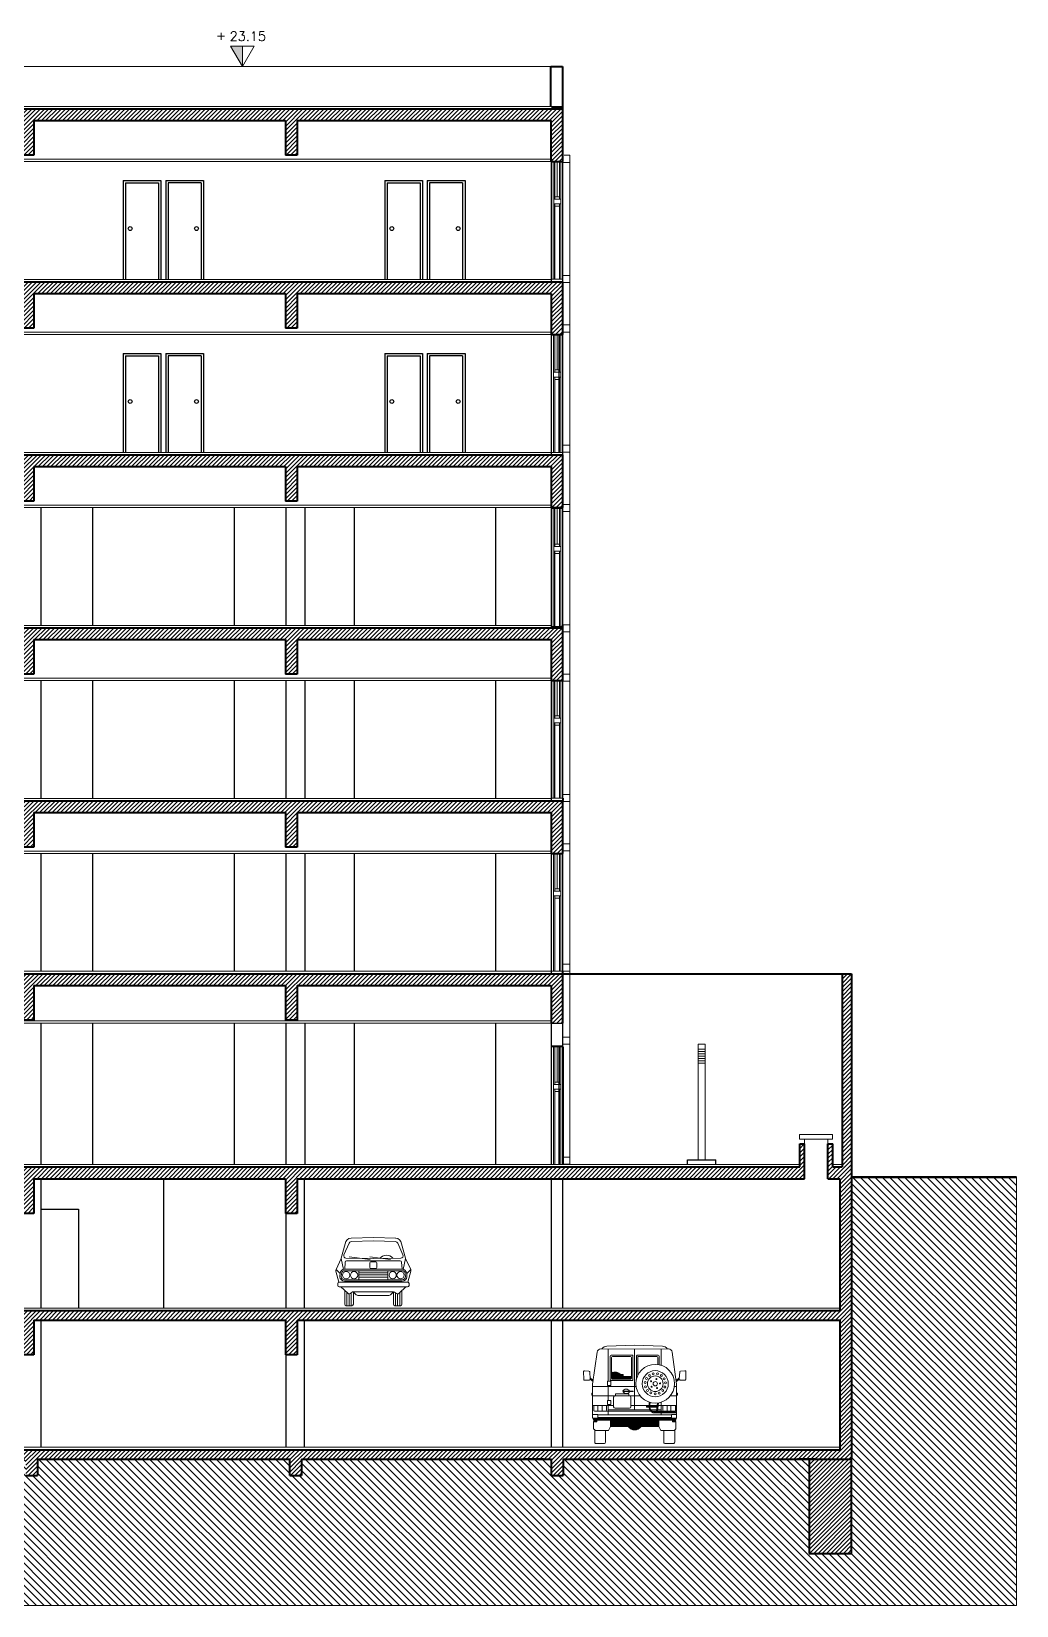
# Model space of a CAD drawing. Extents: x 1009 to 1343, y -172900 to 201.
# Drawn here: x 1057.61 to 1078.51, y -106.26 to -72.87 of the extents above; entities that cross this region are included whole.
import ezdxf

# ---------------------------------------------------------------- set-up
doc = ezdxf.new("R2010")
doc.units = 0
doc.header["$LTSCALE"] = 0.5
doc.layers.get('0').update_dxf_attribs({"linetype": 'CONTINUOUS'})
doc.layers.get('Defpoints').update_dxf_attribs({"linetype": 'CONTINUOUS'})
for name, color, linetype, lineweight in [('Acotaciones', 9, 'CONTINUOUS', 9), ('Carpintería', 55, 'CONTINUOUS', 20), ('Detalles .05', 243, 'CONTINUOUS', 5), ('Detalles 01', 8, 'CONTINUOUS', 9), ('Muros corte', 7, 'CONTINUOUS', 40), ('Muros vista', 253, 'CONTINUOUS', 25), ('Pisos', 252, 'CONTINUOUS', 18), ('Punta 01', 6, 'CONTINUOUS', 9), ('Punta 015', 64, 'CONTINUOUS', 13), ('Punta 02', 11, 'CONTINUOUS', 20), ('Punta 05', 52, 'CONTINUOUS', 50), ('Tratamiento pisos', 251, 'CONTINUOUS', 9), ('Vehículos', 155, 'CONTINUOUS', 13), ('Vidrios', 147, 'CONTINUOUS', 13)]:
    doc.layers.add(name, color=color, linetype=linetype, lineweight=lineweight)
doc.styles.add('Texto 2 mm', font='simplex.shx', dxfattribs={"height": 0.2})
pattern_1 = [(45, (1205.456305, -121.36263), (-0.04490128, 0.04490128), [])]

# ---------------------------------------------------------------- blocks, each defined once
blk = doc.blocks.new('R12 frente')
for p, q in [((-0.473, 1.434), (0, 1.448)), ((0, 1.373), (-0.472, 1.359)), ((0.473, 1.434), (0, 1.448)), ((0, 1.373), (0.472, 1.359)), ((-0.681, 1.009), (-0.596, 1.316)), ((-0.517, 1.328), (-0.626, 1.079)), ((-0.581, 1.01), (0, 1.001)), ((-0.07, 0.982), (-0.514, 1.04)), ((0.366, 0.982), (-0.078, 1.04)), ((0.581, 1.01), (0, 1.001)), ((0.517, 1.328), (0.626, 1.079)), ((0.681, 1.009), (0.596, 1.316)), ((-0.73, 0.5), (-0.795, 0.734)), ((-0.792, 0.769), (-0.684, 0.999)), ((-0.792, 0.769), (-0.708, 0.68)), ((-0.708, 0.68), (-0.711, 0.634)), ((-0.684, 0.999), (-0.632, 0.77)), ((-0.678, 0.677), (-0.68, 0.618)), ((-0.599, 0.922), (-0.608, 0.772)), ((-0.608, 0.772), (0.608, 0.772)), ((-0.608, 0.742), (0.608, 0.742)), ((-0.569, 0.95), (0.569, 0.95)), ((-0.31, 0.742), (-0.31, 0.552)), ((-0.31, 0.697), (0.31, 0.697)), ((-0.075, 0.911), (-0.075, 0.808)), ((0.055, 0.931), (-0.055, 0.931)), ((-0.055, 0.788), (0.055, 0.788)), ((0.075, 0.911), (0.075, 0.808)), ((0.31, 0.742), (0.31, 0.552)), ((0.599, 0.922), (0.608, 0.772)), ((0.684, 0.999), (0.632, 0.77)), ((0.678, 0.677), (0.68, 0.618)), ((0.792, 0.769), (0.684, 0.999)), ((0.792, 0.769), (0.708, 0.68)), ((0.708, 0.68), (0.711, 0.634)), ((0.73, 0.5), (0.795, 0.734)), ((-0.756, 0.47), (-0.756, 0.43)), ((-0.726, 0.5), (0.726, 0.5)), ((-0.726, 0.4), (0.726, 0.4)), ((-0.711, 0.631), (-0.71, 0.616)), ((-0.688, 0.4), (-0.545, 0.264)), ((-0.611, 0.552), (0.611, 0.552)), ((-0.611, 0.522), (0.611, 0.522)), ((-0.31, 0.652), (0.31, 0.652)), ((-0.31, 0.607), (0.31, 0.607)), ((0.688, 0.4), (0.545, 0.264)), ((0.711, 0.631), (0.71, 0.616)), ((0.756, 0.47), (0.756, 0.43)), ((-0.605, 0.03), (-0.605, 0.322)), ((-0.575, 0), (-0.455, 0)), ((-0.56, 0), (-0.56, 0.279)), ((-0.515, 0), (-0.515, 0.251)), ((-0.477, 0.264), (-0.446, 0.291)), ((-0.47, 0), (-0.47, 0.27)), ((-0.426, 0.296), (0.426, 0.296)), ((-0.426, 0.296), (-0.362, 0.233)), ((-0.425, 0.03), (-0.425, 0.296)), ((-0.327, 0.218), (0.327, 0.218)), ((0.426, 0.296), (0.362, 0.233)), ((0.425, 0.03), (0.425, 0.296)), ((0.455, 0), (0.575, 0)), ((0.47, 0), (0.47, 0.27)), ((0.515, 0), (0.515, 0.251)), ((0.56, 0), (0.56, 0.279)), ((0.605, 0.03), (0.605, 0.322))]:
    blk.add_line(p, q)
for centre in [(-0.577, 0.647), (-0.41, 0.647), (0.41, 0.647), (0.577, 0.647)]:
    blk.add_circle(centre, 0.077)
for centre, radius, start, end in [((-0.466, 1.304), 0.13, 92.8174, 174.9436), ((-0.47, 1.309), 0.05, 91.6377, 157.7643), ((0.47, 1.309), 0.05, 22.2357, 88.3623), ((0.466, 1.304), 0.13, 5.0564, 87.1826), ((-0.729, 1.02), 0.05, 334.8135, 347.913), ((-0.58, 1.06), 0.05, 157.7643, 269.0526), ((0.277, 0.892), 0.18, 39.6437, 142.2511), ((0.58, 1.06), 0.05, 270.9474, 22.2357), ((0.729, 1.02), 0.05, 192.087, 205.1865), ((-0.747, 0.748), 0.05, 154.8135, 195.5143), ((-0.608, 0.672), 0.1, 90, 175.8599), ((-0.608, 0.672), 0.07, 90, 175.8599), ((-0.569, 0.92), 0.03, 90, 176.6166), ((-0.055, 0.911), 0.02, 90, 180), ((-0.055, 0.808), 0.02, 180, 270), ((0.055, 0.911), 0.02, 0, 90), ((0.055, 0.808), 0.02, 270, 0), ((0.569, 0.92), 0.03, 3.3834, 90), ((0.608, 0.672), 0.1, 4.1401, 90), ((0.608, 0.672), 0.07, 4.1401, 90), ((0.747, 0.748), 0.05, 344.4857, 25.1865), ((-0.726, 0.47), 0.03, 90, 180), ((-0.726, 0.43), 0.03, 180, 270), ((-0.611, 0.622), 0.1, 183.5674, 270), ((-0.611, 0.622), 0.07, 183.5674, 270), ((0.611, 0.622), 0.07, 270, 356.4326), ((0.611, 0.622), 0.1, 270, 356.4326), ((0.726, 0.47), 0.03, 0, 90), ((0.726, 0.43), 0.03, 270, 0), ((-0.575, 0.03), 0.03, 180, 270), ((-0.51, 0.301), 0.05, 226.5261, 327.246), ((-0.426, 0.246), 0.05, 90, 147.246), ((-0.455, 0.03), 0.03, 270, 0), ((-0.433, 0.276), 0.02, 90, 132.297), ((-0.327, 0.268), 0.05, 225.0311, 270), ((0.327, 0.268), 0.05, 270, 314.9689), ((0.455, 0.03), 0.03, 180, 270), ((0.426, 0.246), 0.05, 32.754, 90), ((0.51, 0.301), 0.05, 212.754, 313.4739), ((0.575, 0.03), 0.03, 270, 0)]:
    blk.add_arc(centre, radius, start, end)
blk = doc.blocks.new('*X65')
at = {"color": 0}
for p, q in [((0.341, 0.358), (0.475, 0.493)), ((0.341, 0.376), (0.457, 0.493)), ((0.341, 0.394), (0.44, 0.493)), ((0.341, 0.411), (0.422, 0.493)), ((0.341, 0.429), (0.404, 0.493)), ((0.341, 0.447), (0.387, 0.493)), ((0.341, 0.464), (0.369, 0.493)), ((0.341, 0.482), (0.351, 0.493)), ((0.356, 0.356), (0.493, 0.493)), ((0.374, 0.356), (0.51, 0.493)), ((0.392, 0.356), (0.528, 0.493)), ((0.409, 0.356), (0.546, 0.493)), ((0.427, 0.356), (0.563, 0.493)), ((0.445, 0.356), (0.581, 0.493)), ((0.462, 0.356), (0.599, 0.493)), ((0.48, 0.356), (0.616, 0.493)), ((0.498, 0.356), (0.634, 0.493)), ((0.515, 0.356), (0.652, 0.493)), ((0.533, 0.356), (0.669, 0.493)), ((0.551, 0.356), (0.687, 0.493)), ((0.568, 0.356), (0.705, 0.493)), ((0.586, 0.356), (0.722, 0.493)), ((0.604, 0.356), (0.74, 0.493)), ((0.621, 0.356), (0.758, 0.493)), ((0.639, 0.356), (0.775, 0.493)), ((0.657, 0.356), (0.793, 0.493)), ((0.675, 0.356), (0.811, 0.493)), ((0.692, 0.356), (0.829, 0.493)), ((0.71, 0.356), (0.846, 0.493)), ((0.719, 0.348), (0.864, 0.493)), ((0.728, 0.339), (0.882, 0.493)), ((0.737, 0.33), (0.899, 0.493)), ((0.746, 0.322), (0.917, 0.493)), ((0.757, 0.315), (0.935, 0.493)), ((0.768, 0.308), (0.952, 0.493)), ((0.779, 0.302), (0.97, 0.493)), ((0.792, 0.297), (0.988, 0.493)), ((0.805, 0.292), (1.005, 0.493)), ((0.819, 0.289), (1.023, 0.493)), ((0.835, 0.287), (1.041, 0.493)), ((0.852, 0.286), (1.058, 0.493)), ((0.871, 0.287), (1.076, 0.493)), ((0.892, 0.291), (1.094, 0.493)), ((0.919, 0.3), (1.111, 0.493)), ((0.993, 0.356), (1.129, 0.493)), ((1.01, 0.356), (1.147, 0.493)), ((1.028, 0.356), (1.164, 0.493)), ((1.046, 0.356), (1.182, 0.493)), ((1.063, 0.356), (1.2, 0.493)), ((1.081, 0.356), (1.217, 0.493)), ((1.099, 0.356), (1.235, 0.493)), ((1.116, 0.356), (1.253, 0.493)), ((1.134, 0.356), (1.27, 0.493)), ((1.152, 0.356), (1.288, 0.493)), ((1.169, 0.356), (1.306, 0.493)), ((1.187, 0.356), (1.323, 0.493)), ((1.205, 0.356), (1.341, 0.493)), ((1.223, 0.356), (1.359, 0.493)), ((1.24, 0.356), (1.361, 0.477)), ((1.258, 0.356), (1.361, 0.46)), ((1.276, 0.356), (1.361, 0.442)), ((1.293, 0.356), (1.361, 0.424)), ((1.311, 0.356), (1.361, 0.407)), ((1.329, 0.356), (1.361, 0.389)), ((1.346, 0.356), (1.361, 0.371))]:
    blk.add_line(p, q, dxfattribs=at)
blk = doc.blocks.new('*X66')
at = {"color": 0}
for p, q in [((0.361, 1.44), (0.435, 1.514)), ((0.361, 1.457), (0.417, 1.513)), ((0.361, 1.475), (0.398, 1.511)), ((0.361, 1.387), (0.434, 1.459)), ((0.361, 1.404), (0.416, 1.459)), ((0.361, 1.422), (0.399, 1.459)), ((0.362, 1.493), (0.375, 1.506)), ((0.365, 1.373), (0.452, 1.459)), ((0.375, 1.365), (0.507, 1.497)), ((0.392, 1.364), (0.519, 1.491)), ((0.41, 1.364), (0.53, 1.484)), ((0.422, 1.482), (0.452, 1.512)), ((0.428, 1.364), (0.54, 1.477)), ((0.437, 1.48), (0.467, 1.51)), ((0.445, 1.364), (0.55, 1.469)), ((0.448, 1.474), (0.481, 1.506)), ((0.457, 1.465), (0.494, 1.502)), ((0.463, 1.364), (0.56, 1.461)), ((0.481, 1.364), (0.576, 1.46)), ((0.498, 1.364), (0.593, 1.46)), ((0.516, 1.364), (0.61, 1.459)), ((0.534, 1.364), (0.61, 1.441)), ((0.551, 1.364), (0.61, 1.423)), ((0.569, 1.364), (0.625, 1.421)), ((0.587, 1.364), (0.643, 1.421)), ((0.604, 1.364), (0.661, 1.421)), ((0.622, 1.364), (0.678, 1.421)), ((0.64, 1.364), (0.696, 1.421)), ((0.657, 1.364), (0.714, 1.421)), ((0.675, 1.364), (0.731, 1.421)), ((0.693, 1.364), (0.749, 1.421)), ((0.71, 1.364), (0.767, 1.421)), ((0.728, 1.364), (0.785, 1.421)), ((0.746, 1.364), (0.786, 1.405)), ((0.763, 1.364), (0.786, 1.387))]:
    blk.add_line(p, q, dxfattribs=at)

msp = doc.modelspace()

# ---------------------------------------------------------------- hatches: boundary and pattern name
at = {"layer": 'Detalles 01', "ltscale": 0.02}
h = msp.add_hatch(dxfattribs=at)
h.set_pattern_fill('ANSI31', color=256, scale=0.02, style=0)
h.set_pattern_definition(pattern_1)
h.paths.add_polyline_path([(1052.29, -74.758), (1057.41, -74.758), (1057.41, -75.493), (1057.66, -75.493), (1057.66, -74.758), (1062.995, -74.758), (1062.995, -75.493), (1063.245, -75.493), (1063.245, -74.758), (1068.635, -74.758), (1068.635, -75.628), (1068.875, -75.628), (1068.875, -74.508), (1040.722, -74.508), (1040.722, -75.628), (1040.972, -75.628), (1040.972, -74.758), (1046.311, -74.758), (1046.311, -75.493), (1046.561, -75.493), (1046.561, -74.758), (1052.04, -74.758), (1052.04, -75.493), (1052.29, -75.493)])
h.paths.add_polyline_path([(1052.04, -79.163), (1052.29, -79.163), (1052.29, -78.428), (1057.41, -78.428), (1057.41, -79.163), (1057.66, -79.163), (1057.66, -78.428), (1062.995, -78.428), (1062.995, -79.163), (1063.245, -79.163), (1063.245, -78.428), (1068.635, -78.428), (1068.635, -79.298), (1068.875, -79.298), (1068.875, -78.178), (1040.722, -78.178), (1040.722, -79.298), (1040.972, -79.298), (1040.972, -78.428), (1046.311, -78.428), (1046.311, -79.163), (1046.561, -79.163), (1046.561, -78.428), (1052.04, -78.428)])
h.paths.add_polyline_path([(1052.29, -82.098), (1057.41, -82.098), (1057.41, -82.833), (1057.66, -82.833), (1057.66, -82.098), (1062.995, -82.098), (1062.995, -82.833), (1063.245, -82.833), (1063.245, -82.098), (1068.635, -82.098), (1068.635, -82.968), (1068.875, -82.968), (1068.875, -81.848), (1040.722, -81.848), (1040.722, -82.968), (1040.962, -82.968), (1040.962, -82.098), (1046.311, -82.098), (1046.311, -82.833), (1046.561, -82.833), (1046.561, -82.098), (1052.04, -82.098), (1052.04, -82.833), (1052.29, -82.833)])
h.paths.add_polyline_path([(1052.04, -86.503), (1052.29, -86.503), (1052.29, -85.768), (1057.41, -85.768), (1057.41, -86.503), (1057.66, -86.503), (1057.66, -85.768), (1062.995, -85.768), (1062.995, -86.503), (1063.245, -86.503), (1063.245, -85.768), (1068.635, -85.768), (1068.635, -86.638), (1068.875, -86.638), (1068.875, -85.518), (1035.285, -85.518), (1035.285, -86.638), (1035.525, -86.638), (1035.525, -85.768), (1046.311, -85.768), (1046.311, -86.503), (1046.561, -86.503), (1046.561, -85.768), (1052.04, -85.768)])
h.paths.add_polyline_path([(1052.29, -89.438), (1057.41, -89.438), (1057.41, -90.173), (1057.66, -90.173), (1057.66, -89.438), (1062.995, -89.438), (1062.995, -90.173), (1063.245, -90.173), (1063.245, -89.438), (1068.635, -89.438), (1068.635, -90.308), (1068.875, -90.308), (1068.875, -89.188), (1035.285, -89.188), (1035.285, -90.308), (1035.525, -90.308), (1035.525, -89.438), (1046.311, -89.438), (1046.311, -90.173), (1046.561, -90.173), (1046.561, -89.438), (1052.04, -89.438), (1052.04, -90.173), (1052.29, -90.173)])
h = msp.add_hatch(dxfattribs=at)
h.set_pattern_fill('ANSI31', color=256, scale=0.02, style=0)
h.set_pattern_definition(pattern_1)
h.paths.add_polyline_path([(1052.29, -93.108), (1057.41, -93.108), (1057.41, -93.843), (1057.66, -93.843), (1057.66, -93.108), (1062.995, -93.108), (1062.995, -93.843), (1063.245, -93.843), (1063.245, -93.108), (1068.635, -93.108), (1068.635, -93.908), (1068.875, -93.908), (1068.875, -92.858), (1033.085, -92.858), (1033.085, -93.108), (1035.285, -93.108), (1035.285, -93.908), (1035.525, -93.908), (1035.525, -93.108), (1046.311, -93.108), (1046.311, -93.843), (1046.561, -93.843), (1046.561, -93.108), (1052.04, -93.108), (1052.04, -93.843), (1052.29, -93.843)])
h = msp.add_hatch(dxfattribs=at)
h.set_pattern_fill('ANSI31', color=256, scale=0.02, style=0)
h.set_pattern_definition(pattern_1)
h.paths.add_polyline_path([(1074.005, -96.47), (1073.905, -96.47), (1073.905, -96.958), (1033.085, -96.958), (1033.085, -97.208), (1033.164, -97.208), (1033.164, -97.943), (1033.414, -97.943), (1033.414, -97.208), (1046.311, -97.208), (1046.311, -97.943), (1046.561, -97.943), (1046.561, -97.208), (1052.04, -97.208), (1052.04, -97.943), (1052.29, -97.943), (1052.29, -97.208), (1057.405, -97.208), (1057.405, -97.943), (1057.66, -97.943), (1057.66, -97.208), (1062.995, -97.208), (1062.995, -97.943), (1063.245, -97.943), (1063.245, -97.208), (1074.005, -97.208)])
h.paths.add_polyline_path([(1075.005, -97.158), (1075.005, -92.858), (1074.805, -92.858), (1074.805, -96.958), (1074.605, -96.958), (1074.605, -96.47), (1074.505, -96.47), (1074.505, -97.208), (1074.755, -97.208), (1074.755, -100.008), (1035.525, -100.008), (1035.525, -97.208), (1035.285, -97.208), (1035.285, -103.158), (1040.891, -103.158), (1040.891, -103.507), (1041.141, -103.507), (1041.141, -103.158), (1046.3, -103.158), (1046.3, -103.507), (1046.55, -103.507), (1046.55, -103.158), (1052.188, -103.158), (1052.188, -103.507), (1052.438, -103.507), (1052.438, -103.158), (1057.487, -103.158), (1057.487, -103.507), (1057.737, -103.507), (1057.737, -103.158), (1063.088, -103.158), (1063.088, -103.507), (1063.338, -103.507), (1063.338, -103.158), (1068.637, -103.158), (1068.637, -103.507), (1068.887, -103.507), (1068.887, -103.158), (1075.005, -103.158)])
h.paths.add_polyline_path([(1052.04, -100.943), (1052.29, -100.943), (1052.29, -100.208), (1057.41, -100.208), (1057.41, -100.943), (1057.66, -100.943), (1057.66, -100.208), (1063.005, -100.208), (1063.005, -100.943), (1063.245, -100.943), (1063.245, -100.208), (1074.755, -100.208), (1074.755, -102.958), (1035.525, -102.958), (1035.525, -100.208), (1046.311, -100.208), (1046.311, -100.943), (1046.561, -100.943), (1046.561, -100.208), (1052.04, -100.208)], flags=16)
h.paths.add_polyline_path([(1049.727, -102.922), (1049.475, -102.49), (1049.979, -102.49)], flags=0)
h.paths.add_polyline_path([(1035.842, -103.158), (1035.342, -103.158), (1035.342, -103.158), (1034.942, -103.158), (1034.942, -105.158), (1035.842, -105.158)])
h.paths.add_polyline_path([(1075.005, -103.158), (1074.261, -103.158), (1074.261, -103.158), (1074.105, -103.158), (1074.105, -105.158), (1075.005, -105.158)])
h.paths.add_polyline_path([(1049.428, -102.13), (1050.385, -102.13), (1050.385, -102.43), (1049.428, -102.43)], flags=8)
at = {"layer": 'Tratamiento pisos'}
h = msp.add_hatch(dxfattribs=at)
h.set_pattern_fill('ANSI31,_O', color=256, scale=0.035, angle=90)
h.set_pattern_definition([(135, (0, -6.09029), (-0.078577241, -0.078577241), [])])
h.paths.add_polyline_path([(1078.505, -106.265), (1078.505, -97.174), (1075.005, -97.174), (1075.005, -103.158), (1075.005, -105.158), (1074.105, -105.158), (1074.105, -103.158), (1073.861, -103.158), (1073.861, -103.158), (1068.887, -103.158), (1068.887, -103.507), (1068.637, -103.507), (1068.637, -103.158), (1068.471, -103.158), (1068.471, -103.158), (1068.071, -103.158), (1068.071, -103.158), (1063.338, -103.158), (1063.338, -103.507), (1063.088, -103.507), (1063.088, -103.158), (1057.737, -103.158), (1057.737, -103.507), (1057.487, -103.507), (1057.487, -103.158), (1057.332, -103.158), (1057.332, -103.158), (1056.932, -103.158), (1056.932, -103.158), (1052.438, -103.158), (1052.438, -103.507), (1052.188, -103.507), (1052.188, -103.158), (1046.55, -103.158), (1046.55, -103.507), (1046.3, -103.507), (1046.3, -103.158), (1041.141, -103.158), (1041.141, -103.507), (1040.891, -103.507), (1040.891, -103.158), (1035.842, -103.158), (1035.842, -105.158), (1034.942, -105.158), (1034.942, -103.158), (1035.285, -103.158), (1035.285, -97.208), (1033.414, -97.208), (1033.414, -97.943), (1033.164, -97.943), (1033.164, -97.208), (1033.085, -97.208), (1033.085, -97.158), (1028.164, -97.24), (1027.986, -97.848), (1027.486, -97.848), (1027.385, -97.358), (1027.285, -97.358), (1027.285, -97.158), (1027.085, -97.158), (1027.085, -97.357), (1022.367, -97.359), (1022.367, -106.265)])
at = {"layer": 'Vidrios', "linetype": 'Continuous'}
msp.add_hatch(color=256, dxfattribs=at).paths.add_polyline_path([(1062.082, -73.176), (1061.866, -73.176), (1061.83, -73.176), (1062.082, -73.608)])

# ---------------------------------------------------------------- linework, layer by layer
at = {"layer": 'Acotaciones', "linetype": 'Continuous'}
for p, q in [((1061.83, -73.176), (1062.334, -73.176)), ((1062.082, -73.608), (1061.83, -73.176)), ((1062.082, -73.608), (1062.334, -73.176)), ((1062.082, -73.176), (1062.082, -73.608))]:
    msp.add_line(p, q, dxfattribs=at)
at = {"layer": 'Carpintería'}
for p, q in [((1068.712, -75.624), (1068.712, -76.424)), ((1068.762, -75.624), (1068.762, -76.374)), ((1068.812, -75.624), (1068.812, -76.424)), ((1068.882, -75.593), (1068.882, -78.093)), ((1068.882, -75.643), (1069.032, -75.643)), ((1068.907, -75.493), (1069.032, -75.493)), ((1069.032, -75.493), (1069.032, -82.903)), ((1068.687, -76.424), (1068.687, -76.524)), ((1068.837, -76.424), (1068.687, -76.424)), ((1068.812, -76.374), (1068.712, -76.374)), ((1068.837, -76.424), (1068.837, -76.524)), ((1068.837, -76.524), (1068.687, -76.524)), ((1068.712, -76.524), (1068.712, -78.124)), ((1068.812, -76.574), (1068.712, -76.574)), ((1068.812, -76.524), (1068.812, -78.124)), ((1069.032, -78.043), (1068.882, -78.043)), ((1069.032, -78.193), (1068.875, -78.193)), ((1068.875, -79.093), (1069.032, -79.093)), ((1068.71, -79.298), (1068.71, -80.098)), ((1068.76, -79.298), (1068.76, -80.048)), ((1068.81, -79.298), (1068.81, -80.098)), ((1068.882, -79.243), (1069.032, -79.243)), ((1068.685, -80.098), (1068.685, -80.198)), ((1068.835, -80.098), (1068.685, -80.098)), ((1068.81, -80.048), (1068.71, -80.048)), ((1068.835, -80.098), (1068.835, -80.198)), ((1068.835, -80.198), (1068.685, -80.198)), ((1068.71, -80.198), (1068.71, -81.798)), ((1068.81, -80.248), (1068.71, -80.248)), ((1068.81, -80.198), (1068.81, -81.798)), ((1069.032, -81.643), (1068.882, -81.643)), ((1069.032, -81.793), (1068.885, -81.793)), ((1068.712, -82.991), (1068.712, -83.791)), ((1068.762, -82.991), (1068.762, -83.741)), ((1068.812, -82.991), (1068.812, -83.791)), ((1068.875, -82.903), (1069.032, -82.903)), ((1068.882, -83.053), (1069.032, -83.053)), ((1069.032, -82.903), (1069.032, -96.903)), ((1068.687, -83.791), (1068.687, -83.891)), ((1068.837, -83.791), (1068.687, -83.791)), ((1068.812, -83.741), (1068.712, -83.741)), ((1068.837, -83.791), (1068.837, -83.891)), ((1068.837, -83.891), (1068.687, -83.891)), ((1068.712, -83.891), (1068.712, -85.491)), ((1068.812, -83.941), (1068.712, -83.941)), ((1068.812, -83.891), (1068.812, -85.491)), ((1069.032, -85.453), (1068.882, -85.453)), ((1069.032, -85.603), (1068.875, -85.603)), ((1068.712, -86.634), (1068.712, -87.434)), ((1068.762, -86.634), (1068.762, -87.384)), ((1068.812, -86.634), (1068.812, -87.434)), ((1068.875, -86.503), (1069.032, -86.503)), ((1068.882, -86.653), (1069.032, -86.653)), ((1068.687, -87.434), (1068.687, -87.534)), ((1068.837, -87.434), (1068.687, -87.434)), ((1068.812, -87.384), (1068.712, -87.384)), ((1068.837, -87.434), (1068.837, -87.534)), ((1068.837, -87.534), (1068.687, -87.534)), ((1068.712, -87.534), (1068.712, -89.134)), ((1068.812, -87.584), (1068.712, -87.584)), ((1068.812, -87.534), (1068.812, -89.134)), ((1069.032, -89.053), (1068.882, -89.053)), ((1069.032, -89.203), (1068.875, -89.203)), ((1068.875, -90.103), (1069.032, -90.103)), ((1068.71, -90.308), (1068.71, -91.108)), ((1068.76, -90.308), (1068.76, -91.058)), ((1068.81, -90.308), (1068.81, -91.108)), ((1068.882, -90.253), (1069.032, -90.253)), ((1068.685, -91.108), (1068.685, -91.208)), ((1068.835, -91.108), (1068.685, -91.108)), ((1068.81, -91.058), (1068.71, -91.058)), ((1068.835, -91.108), (1068.835, -91.208)), ((1068.835, -91.208), (1068.685, -91.208)), ((1068.71, -91.208), (1068.71, -92.808)), ((1068.81, -91.258), (1068.71, -91.258)), ((1068.81, -91.208), (1068.81, -92.808)), ((1069.032, -92.653), (1068.882, -92.653)), ((1069.032, -92.803), (1068.885, -92.803)), ((1068.71, -94.408), (1068.71, -95.208)), ((1068.76, -94.408), (1068.76, -95.158)), ((1068.81, -94.408), (1068.81, -95.208)), ((1068.875, -94.203), (1069.032, -94.203)), ((1068.882, -94.303), (1068.882, -96.803)), ((1068.882, -94.353), (1069.032, -94.353)), ((1068.81, -95.158), (1068.71, -95.158)), ((1068.685, -95.208), (1068.685, -95.308)), ((1068.835, -95.208), (1068.685, -95.208)), ((1068.835, -95.308), (1068.685, -95.308)), ((1068.71, -95.308), (1068.71, -96.908)), ((1068.81, -95.358), (1068.71, -95.358)), ((1068.81, -95.308), (1068.81, -96.908)), ((1068.835, -95.208), (1068.835, -95.308)), ((1069.032, -96.753), (1068.882, -96.753)), ((1069.032, -96.903), (1068.907, -96.903))]:
    msp.add_line(p, q, dxfattribs=at)
at = {"layer": 'Defpoints', "ltscale": 0.02}
msp.add_line((1068.635, -93.908), (1068.875, -93.908), dxfattribs=at)
at = {"layer": 'Detalles .05', "ltscale": 0.02}
msp.add_line((1068.623, -73.608), (1055.541, -73.608), dxfattribs=at)
at = {"layer": 'Detalles .05'}
for p, q in [((1068.687, -75.624), (1068.687, -76.424)), ((1068.837, -75.624), (1068.837, -76.424)), ((1068.687, -76.524), (1068.687, -78.124)), ((1068.837, -76.524), (1068.837, -78.124)), ((1068.685, -79.298), (1068.685, -80.098)), ((1068.835, -79.298), (1068.835, -80.098)), ((1068.685, -80.198), (1068.685, -81.798)), ((1068.835, -80.198), (1068.835, -81.798)), ((1068.687, -82.991), (1068.687, -83.791)), ((1068.837, -82.991), (1068.837, -83.791)), ((1068.687, -83.891), (1068.687, -85.491)), ((1068.837, -83.891), (1068.837, -85.491)), ((1068.687, -86.634), (1068.687, -87.434)), ((1068.837, -86.634), (1068.837, -87.434)), ((1068.687, -87.534), (1068.687, -89.134)), ((1068.837, -87.534), (1068.837, -89.134)), ((1068.685, -90.308), (1068.685, -91.108)), ((1068.835, -90.308), (1068.835, -91.108)), ((1068.685, -91.208), (1068.685, -92.808)), ((1068.835, -91.208), (1068.835, -92.808)), ((1068.685, -94.408), (1068.685, -95.208)), ((1068.835, -94.408), (1068.835, -95.208)), ((1068.685, -95.308), (1068.685, -96.908)), ((1068.835, -95.308), (1068.835, -96.908))]:
    msp.add_line(p, q, dxfattribs=at)
at = {"layer": 'Muros corte', "ltscale": 0.02}
for p, q in [((1068.623, -74.458), (1068.623, -73.608)), ((1068.623, -73.608), (1068.875, -73.608)), ((1068.875, -73.608), (1068.875, -74.508)), ((1040.722, -74.508), (1068.875, -74.508)), ((1057.66, -74.758), (1057.66, -75.493)), ((1057.66, -74.758), (1062.995, -74.758)), ((1062.995, -74.758), (1062.995, -75.493)), ((1063.245, -74.758), (1063.245, -75.493)), ((1063.245, -74.758), (1068.635, -74.758)), ((1068.635, -75.628), (1068.635, -74.758)), ((1068.875, -74.508), (1068.875, -75.628)), ((1057.66, -75.493), (1057.41, -75.493)), ((1063.245, -75.493), (1062.995, -75.493)), ((1068.635, -75.628), (1068.875, -75.628)), ((1068.637, -75.624), (1068.887, -75.624)), ((1040.722, -78.178), (1068.875, -78.178)), ((1057.66, -78.428), (1057.66, -79.163)), ((1057.66, -78.428), (1062.995, -78.428)), ((1062.995, -78.428), (1062.995, -79.163)), ((1063.245, -78.428), (1063.245, -79.163)), ((1063.245, -78.428), (1068.635, -78.428)), ((1068.635, -78.428), (1068.635, -79.298)), ((1068.875, -78.178), (1068.875, -79.298)), ((1057.66, -79.163), (1057.41, -79.163)), ((1063.245, -79.163), (1062.995, -79.163)), ((1068.635, -79.298), (1068.875, -79.298)), ((1068.635, -79.298), (1068.875, -79.298)), ((1040.722, -81.848), (1068.875, -81.848)), ((1057.66, -82.098), (1057.66, -82.833)), ((1057.66, -82.098), (1062.995, -82.098)), ((1062.995, -82.098), (1062.995, -82.833)), ((1063.245, -82.098), (1063.245, -82.833)), ((1063.245, -82.098), (1068.635, -82.098)), ((1068.635, -82.098), (1068.635, -82.968)), ((1068.875, -81.848), (1068.875, -82.968)), ((1057.66, -82.833), (1057.41, -82.833)), ((1063.245, -82.833), (1062.995, -82.833)), ((1068.635, -82.968), (1068.875, -82.968)), ((1068.875, -85.468), (1068.875, -86.638)), ((1035.285, -85.518), (1068.875, -85.518)), ((1057.66, -85.768), (1057.66, -86.503)), ((1057.66, -85.768), (1062.995, -85.768)), ((1062.995, -85.768), (1062.995, -86.503)), ((1063.245, -85.768), (1063.245, -86.503)), ((1063.245, -85.768), (1068.635, -85.768)), ((1068.635, -85.768), (1068.635, -86.638)), ((1057.66, -86.503), (1057.41, -86.503)), ((1063.245, -86.503), (1062.995, -86.503)), ((1068.635, -86.638), (1068.875, -86.638)), ((1068.635, -86.638), (1068.875, -86.638)), ((1068.637, -86.634), (1068.887, -86.634)), ((1035.285, -89.188), (1068.875, -89.188)), ((1057.66, -89.438), (1057.66, -90.173)), ((1057.66, -89.438), (1062.995, -89.438)), ((1062.995, -89.438), (1062.995, -90.173)), ((1063.245, -89.438), (1063.245, -90.173)), ((1063.245, -89.438), (1068.635, -89.438)), ((1068.635, -89.438), (1068.635, -90.308)), ((1068.875, -89.188), (1068.875, -90.308)), ((1057.66, -90.173), (1057.41, -90.173)), ((1063.245, -90.173), (1062.995, -90.173)), ((1068.635, -90.308), (1068.875, -90.308)), ((1068.635, -90.308), (1068.875, -90.308)), ((1068.875, -92.808), (1068.875, -93.908)), ((1033.085, -92.858), (1068.875, -92.858)), ((1057.66, -93.108), (1057.66, -93.843)), ((1057.66, -93.108), (1062.995, -93.108)), ((1062.995, -93.108), (1062.995, -93.843)), ((1063.245, -93.108), (1063.245, -93.843)), ((1063.245, -93.108), (1068.635, -93.108)), ((1068.635, -93.108), (1068.635, -93.908)), ((1068.875, -92.858), (1075.005, -92.858)), ((1074.805, -92.858), (1074.805, -96.958)), ((1075.005, -92.858), (1075.005, -97.158)), ((1057.66, -93.843), (1057.41, -93.843)), ((1063.245, -93.843), (1062.995, -93.843)), ((1068.887, -94.404), (1068.647, -94.404)), ((1073.905, -96.958), (1073.905, -96.47)), ((1073.905, -96.47), (1074.005, -96.47)), ((1074.005, -97.208), (1074.005, -96.47)), ((1074.505, -97.208), (1074.505, -96.47)), ((1074.505, -96.47), (1074.605, -96.47)), ((1074.605, -96.958), (1074.605, -96.47)), ((1033.085, -96.958), (1073.905, -96.958)), ((1074.605, -96.958), (1074.805, -96.958)), ((1075.005, -97.158), (1075.005, -103.158)), ((1057.66, -97.208), (1057.66, -97.943)), ((1057.66, -97.208), (1062.995, -97.208)), ((1062.995, -97.208), (1062.995, -97.943)), ((1063.245, -97.208), (1063.245, -97.943)), ((1063.245, -97.208), (1074.005, -97.208)), ((1074.505, -97.208), (1074.755, -97.208)), ((1074.755, -97.208), (1074.755, -100.008)), ((1057.66, -97.943), (1057.405, -97.943)), ((1063.245, -97.943), (1062.995, -97.943)), ((1035.525, -100.008), (1074.755, -100.008)), ((1057.66, -100.208), (1057.66, -100.943)), ((1057.66, -100.208), (1063.005, -100.208)), ((1062.995, -100.208), (1062.995, -100.943)), ((1063.245, -100.208), (1063.245, -100.943)), ((1063.245, -100.208), (1074.755, -100.208)), ((1074.755, -100.208), (1074.755, -102.958)), ((1057.66, -100.943), (1057.41, -100.943)), ((1063.245, -100.943), (1062.995, -100.943)), ((1035.525, -102.958), (1074.755, -102.958)), ((1057.737, -103.157), (1057.737, -103.507)), ((1057.737, -103.158), (1063.088, -103.158)), ((1063.088, -103.507), (1063.088, -103.157)), ((1063.338, -103.157), (1063.338, -103.507)), ((1063.338, -103.158), (1068.637, -103.158)), ((1068.637, -103.507), (1068.637, -103.157)), ((1068.887, -103.157), (1068.887, -103.507)), ((1068.887, -103.158), (1075.005, -103.158)), ((1057.487, -103.507), (1057.737, -103.507)), ((1063.088, -103.507), (1063.338, -103.507)), ((1068.637, -103.507), (1068.887, -103.507))]:
    msp.add_line(p, q, dxfattribs=at)
at = {"layer": 'Muros corte'}
for p, q in [((1068.471, -103.158), (1068.071, -103.158)), ((1074.261, -103.158), (1073.861, -103.158)), ((1074.105, -103.158), (1074.105, -105.158)), ((1075.005, -105.158), (1075.005, -103.158)), ((1074.105, -105.158), (1075.005, -105.158))]:
    msp.add_line(p, q, dxfattribs=at)
at = {"layer": 'Muros vista', "ltscale": 0.02}
for p, q in [((1068.875, -74.508), (1068.875, -74.758)), ((1068.635, -75.578), (1068.635, -78.178)), ((1068.637, -75.574), (1068.637, -78.074)), ((1068.637, -78.124), (1068.637, -75.574)), ((1068.875, -75.628), (1068.875, -78.228)), ((1059.555, -76.028), (1059.555, -78.128)), ((1059.555, -76.028), (1060.355, -76.028)), ((1059.605, -76.078), (1059.605, -78.128)), ((1059.605, -76.078), (1060.305, -76.078)), ((1060.305, -76.078), (1060.305, -78.128)), ((1060.355, -76.028), (1060.355, -78.128)), ((1060.455, -76.028), (1060.455, -78.128)), ((1060.455, -76.028), (1061.255, -76.028)), ((1061.205, -76.078), (1060.505, -76.078)), ((1060.505, -76.078), (1060.505, -78.128)), ((1061.205, -76.078), (1061.205, -78.128)), ((1061.255, -76.028), (1061.255, -78.128)), ((1065.105, -76.028), (1065.105, -78.128)), ((1065.105, -76.028), (1065.905, -76.028)), ((1065.155, -76.078), (1065.155, -78.128)), ((1065.155, -76.078), (1065.855, -76.078)), ((1065.855, -76.078), (1065.855, -78.128)), ((1065.905, -76.028), (1065.905, -78.128)), ((1066.005, -76.028), (1066.005, -78.128)), ((1066.005, -76.028), (1066.805, -76.028)), ((1066.755, -76.078), (1066.055, -76.078)), ((1066.055, -76.078), (1066.055, -78.128)), ((1066.755, -76.078), (1066.755, -78.128)), ((1066.805, -76.028), (1066.805, -78.128)), ((1068.635, -79.248), (1068.635, -81.848)), ((1068.804, -81.794), (1068.804, -79.294)), ((1068.875, -79.298), (1068.875, -81.848)), ((1059.555, -79.698), (1059.555, -81.798)), ((1059.555, -79.698), (1060.355, -79.698)), ((1059.605, -79.748), (1059.605, -81.798)), ((1059.605, -79.748), (1060.305, -79.748)), ((1060.305, -79.748), (1060.305, -81.798)), ((1060.355, -79.698), (1060.355, -81.798)), ((1060.455, -79.698), (1060.455, -81.798)), ((1060.455, -79.698), (1061.255, -79.698)), ((1061.205, -79.748), (1060.505, -79.748)), ((1060.505, -79.748), (1060.505, -81.798)), ((1061.205, -79.748), (1061.205, -81.798)), ((1061.255, -79.698), (1061.255, -81.798)), ((1065.105, -79.698), (1065.105, -81.798)), ((1065.105, -79.698), (1065.905, -79.698)), ((1065.155, -79.748), (1065.155, -81.798)), ((1065.155, -79.748), (1065.855, -79.748)), ((1065.855, -79.748), (1065.855, -81.798)), ((1065.905, -79.698), (1065.905, -81.798)), ((1066.005, -79.698), (1066.005, -81.798)), ((1066.005, -79.698), (1066.805, -79.698)), ((1066.755, -79.748), (1066.055, -79.748)), ((1066.055, -79.748), (1066.055, -81.798)), ((1066.755, -79.748), (1066.755, -81.798)), ((1066.805, -79.698), (1066.805, -81.798)), ((1057.805, -82.968), (1057.805, -85.468)), ((1058.905, -82.968), (1058.905, -85.468)), ((1061.905, -82.968), (1061.905, -85.468)), ((1063.005, -82.968), (1063.005, -85.468)), ((1063.405, -82.968), (1063.405, -85.468)), ((1064.455, -82.968), (1064.455, -85.468)), ((1067.455, -82.968), (1067.455, -85.468)), ((1068.635, -82.918), (1068.635, -85.518)), ((1068.875, -82.968), (1068.875, -85.468)), ((1068.875, -85.468), (1068.875, -85.518)), ((1057.805, -86.638), (1057.805, -89.138)), ((1058.905, -86.638), (1058.905, -89.138)), ((1061.905, -86.638), (1061.905, -89.138)), ((1063.005, -86.638), (1063.005, -89.138)), ((1063.405, -86.638), (1063.405, -89.138)), ((1064.455, -86.638), (1064.455, -89.138)), ((1067.455, -86.638), (1067.455, -89.138)), ((1068.635, -86.588), (1068.635, -89.188)), ((1068.637, -86.584), (1068.637, -89.084)), ((1068.637, -89.134), (1068.637, -86.584)), ((1068.875, -86.638), (1068.875, -89.188)), ((1068.887, -89.134), (1068.887, -89.184)), ((1057.805, -90.308), (1057.805, -92.808)), ((1058.905, -90.308), (1058.905, -92.808)), ((1061.905, -90.308), (1061.905, -92.808)), ((1063.005, -90.308), (1063.005, -92.808)), ((1063.405, -90.308), (1063.405, -92.808)), ((1064.455, -90.308), (1064.455, -92.808)), ((1067.455, -90.308), (1067.455, -92.808)), ((1068.635, -90.258), (1068.635, -92.858)), ((1068.875, -90.308), (1068.875, -92.858)), ((1057.805, -93.908), (1057.805, -96.908)), ((1058.905, -93.908), (1058.905, -96.908)), ((1061.905, -93.908), (1061.905, -96.908)), ((1063.005, -93.908), (1063.005, -96.908)), ((1063.405, -93.908), (1063.405, -96.908)), ((1064.455, -93.908), (1064.455, -96.908)), ((1067.455, -93.908), (1067.455, -96.908)), ((1068.635, -93.908), (1068.635, -96.908)), ((1068.875, -93.908), (1068.875, -96.908)), ((1068.804, -96.904), (1068.804, -94.404)), ((1057.805, -97.208), (1057.805, -99.958)), ((1060.405, -97.208), (1060.405, -99.958)), ((1063.39, -97.208), (1063.39, -99.958)), ((1068.635, -97.208), (1068.635, -99.958)), ((1068.875, -97.208), (1068.875, -99.958)), ((1057.805, -97.858), (1058.605, -97.858)), ((1058.605, -97.858), (1058.605, -99.958)), ((1063.005, -97.943), (1063.005, -99.958)), ((1057.805, -100.208), (1057.805, -102.908)), ((1063.005, -100.208), (1063.005, -102.908)), ((1063.39, -100.208), (1063.39, -102.908)), ((1068.635, -100.208), (1068.635, -102.908)), ((1068.875, -100.208), (1068.875, -102.908))]:
    msp.add_line(p, q, dxfattribs=at)
at = {"layer": 'Muros vista'}
for p, q in [((1068.637, -75.624), (1068.637, -78.124)), ((1068.635, -79.298), (1068.635, -81.798)), ((1068.637, -82.991), (1068.637, -85.491)), ((1068.637, -86.634), (1068.637, -89.134)), ((1068.635, -90.308), (1068.635, -92.808)), ((1068.635, -94.408), (1068.635, -96.908)), ((1068.885, -94.408), (1068.885, -96.908)), ((1071.526, -96.807), (1072.126, -96.807)), ((1071.526, -96.907), (1071.526, -96.807)), ((1072.126, -96.907), (1072.126, -96.807))]:
    msp.add_line(p, q, dxfattribs=at)
at = {"layer": 'Muros vista', "ltscale": 0.02}
for centre in [(1059.702, -77.048), (1061.109, -77.048), (1065.252, -77.048), (1066.659, -77.048), (1059.702, -80.718), (1061.109, -80.718), (1065.252, -80.718), (1066.659, -80.718)]:
    msp.add_circle(centre, 0.0411, dxfattribs=at)
at = {"layer": 'Pisos', "ltscale": 0.02}
for p, q in [((1040.722, -74.458), (1068.875, -74.458)), ((1040.972, -78.128), (1068.635, -78.128)), ((1040.722, -81.798), (1068.635, -81.798)), ((1035.285, -85.468), (1068.635, -85.468)), ((1035.525, -89.138), (1068.635, -89.138)), ((1035.285, -92.808), (1068.635, -92.808)), ((1033.085, -96.908), (1073.905, -96.908)), ((1074.605, -96.908), (1074.805, -96.908)), ((1035.525, -99.958), (1074.755, -99.958)), ((1035.525, -102.908), (1074.755, -102.908))]:
    msp.add_line(p, q, dxfattribs=at)
at = {"layer": 'Punta 01', "linetype": 'Continuous'}
for p, q in [((1061.556, -72.969), (1061.706, -72.969)), ((1061.631, -73.044), (1061.631, -72.894))]:
    msp.add_line(p, q, dxfattribs=at)
at = {"layer": 'Punta 01'}
for p, q in [((1071.751, -94.457), (1071.901, -94.457)), ((1071.751, -94.507), (1071.901, -94.507)), ((1071.751, -94.557), (1071.901, -94.557)), ((1071.751, -94.607), (1071.901, -94.607)), ((1071.751, -94.657), (1071.901, -94.657)), ((1071.751, -94.707), (1071.901, -94.707)), ((1071.751, -94.757), (1071.901, -94.757))]:
    msp.add_line(p, q, dxfattribs=at)
at = {"layer": 'Punta 01', "ltscale": 0.02}
for p, q in [((1074.602, -96.273), (1073.904, -96.273)), ((1073.904, -96.368), (1073.904, -96.273)), ((1074.602, -96.368), (1073.904, -96.368)), ((1074.005, -96.47), (1074.005, -96.368)), ((1074.505, -96.47), (1074.505, -96.368)), ((1074.602, -96.368), (1074.602, -96.273))]:
    msp.add_line(p, q, dxfattribs=at)
at = {"layer": 'Punta 02', "ltscale": 0.02}
for p, q in [((1040.972, -75.578), (1068.635, -75.578)), ((1040.972, -75.628), (1068.635, -75.628)), ((1040.972, -79.248), (1068.635, -79.248)), ((1040.972, -79.298), (1068.635, -79.298)), ((1040.962, -82.918), (1068.635, -82.918)), ((1040.962, -82.968), (1068.635, -82.968)), ((1035.525, -86.588), (1068.635, -86.588)), ((1035.525, -86.638), (1068.635, -86.638)), ((1035.525, -90.258), (1068.635, -90.258)), ((1035.525, -90.308), (1068.635, -90.308)), ((1035.525, -93.858), (1068.635, -93.858)), ((1035.525, -93.908), (1068.635, -93.908))]:
    msp.add_line(p, q, dxfattribs=at)
at = {"layer": 'Punta 02'}
for p, q in [((1071.751, -96.807), (1071.751, -94.357)), ((1071.751, -94.357), (1071.901, -94.357)), ((1071.901, -96.807), (1071.901, -94.357))]:
    msp.add_line(p, q, dxfattribs=at)
at = {"layer": 'Punta 05'}
msp.add_line((1075.005, -97.174), (1078.505, -97.174), dxfattribs=at)
at = {"layer": 'Tratamiento pisos', "ltscale": 0.02}
for p, q in [((1068.637, -74.481), (1068.887, -74.481)), ((1068.637, -75.624), (1068.637, -78.124)), ((1068.887, -75.624), (1068.637, -75.624)), ((1068.637, -78.124), (1068.875, -78.124)), ((1068.635, -79.298), (1068.635, -81.798)), ((1068.885, -79.298), (1068.635, -79.298)), ((1068.635, -81.798), (1068.885, -81.798)), ((1068.637, -82.991), (1068.637, -85.491)), ((1068.887, -82.991), (1068.637, -82.991)), ((1068.637, -85.491), (1068.887, -85.491)), ((1068.637, -86.634), (1068.637, -89.134)), ((1068.887, -86.634), (1068.637, -86.634)), ((1068.637, -89.134), (1068.887, -89.134)), ((1068.635, -90.308), (1068.635, -92.808)), ((1068.635, -92.808), (1068.885, -92.808)), ((1068.635, -94.408), (1068.635, -96.908)), ((1068.885, -94.408), (1068.635, -94.408)), ((1068.635, -96.908), (1068.885, -96.908)), ((1078.505, -97.174), (1078.505, -106.265)), ((1078.505, -106.265), (1022.367, -106.265))]:
    msp.add_line(p, q, dxfattribs=at)
at = {"layer": 'Vehículos'}
for p, q in [((1069.714, -100.821), (1070.404, -100.825)), ((1070.404, -100.825), (1071.094, -100.821)), ((1070.404, -100.825), (1070.404, -102.115)), ((1069.915, -101.322), (1069.916, -101.002)), ((1069.936, -100.982), (1070.319, -100.982)), ((1070.339, -101.002), (1070.339, -101.403)), ((1069.318, -101.303), (1069.323, -101.465)), ((1069.433, -101.291), (1069.34, -101.283)), ((1069.344, -101.485), (1069.442, -101.481)), ((1069.462, -101.46), (1069.451, -101.309)), ((1069.524, -101.493), (1069.46, -101.432)), ((1069.46, -101.46), (1069.521, -101.512)), ((1069.825, -101.507), (1069.898, -101.507)), ((1069.825, -101.595), (1069.825, -101.507)), ((1069.898, -101.507), (1069.898, -101.595)), ((1069.915, -101.44), (1069.915, -101.322)), ((1070.319, -101.46), (1069.935, -101.46)), ((1070.339, -101.403), (1070.339, -101.44)), ((1071.287, -101.493), (1071.351, -101.432)), ((1071.351, -101.46), (1071.29, -101.512)), ((1071.349, -101.46), (1071.36, -101.309)), ((1071.467, -101.485), (1071.368, -101.481)), ((1071.378, -101.291), (1071.471, -101.283)), ((1071.493, -101.303), (1071.488, -101.465)), ((1069.898, -101.595), (1069.825, -101.595)), ((1069.958, -102.046), (1069.958, -101.843)), ((1069.988, -101.813), (1070.292, -101.813)), ((1070, -101.771), (1070.28, -101.771)), ((1070, -101.813), (1070, -101.771)), ((1070.28, -101.771), (1070.28, -101.813)), ((1070.322, -101.843), (1070.322, -102.046)), ((1069.555, -102.017), (1069.513, -102.017)), ((1069.535, -102.037), (1069.535, -102.121)), ((1069.555, -102.017), (1069.788, -102.017)), ((1069.555, -102.141), (1069.788, -102.141)), ((1069.621, -102.017), (1069.621, -102.141)), ((1069.716, -102.017), (1069.716, -102.141)), ((1070.749, -102.141), (1069.788, -102.141)), ((1069.808, -102.121), (1069.808, -102.037)), ((1069.825, -102.002), (1069.825, -101.914)), ((1069.825, -101.914), (1069.898, -101.914)), ((1069.898, -102.002), (1069.825, -102.002)), ((1069.843, -102.115), (1070.728, -102.115)), ((1069.898, -101.914), (1069.898, -102.002)), ((1070.292, -102.076), (1069.988, -102.076)), ((1070.657, -102.034), (1070.657, -102.053)), ((1070.711, -102.013), (1070.713, -101.949)), ((1070.729, -102.015), (1070.732, -101.954)), ((1070.751, -102.115), (1070.872, -102.115)), ((1071.02, -102.141), (1070.777, -102.141)), ((1071.295, -102.173), (1070.798, -102.173)), ((1071.295, -102.155), (1070.802, -102.155)), ((1070.891, -102.115), (1070.965, -102.115)), ((1071, -102.121), (1071, -102.037)), ((1071.254, -102.017), (1071.02, -102.017)), ((1071.254, -102.141), (1071.02, -102.141)), ((1071.093, -102.017), (1071.093, -102.141)), ((1071.175, -102.017), (1071.175, -102.141)), ((1071.254, -102.017), (1071.295, -102.017)), ((1071.274, -102.037), (1071.274, -102.121)), ((1069.513, -102.214), (1069.626, -102.214)), ((1069.626, -102.287), (1069.513, -102.287)), ((1069.52, -102.292), (1069.525, -102.287)), ((1069.525, -102.304), (1069.542, -102.287)), ((1069.604, -102.368), (1069.53, -102.368)), ((1069.531, -102.317), (1069.56, -102.287)), ((1069.531, -102.369), (1069.532, -102.368)), ((1069.533, -102.368), (1069.613, -102.287)), ((1069.536, -102.329), (1069.578, -102.287)), ((1069.538, -102.345), (1069.595, -102.287)), ((1069.55, -102.368), (1069.646, -102.272)), ((1069.568, -102.368), (1069.664, -102.272)), ((1069.585, -102.368), (1069.604, -102.349)), ((1069.603, -102.368), (1069.604, -102.367)), ((1069.894, -102.332), (1069.604, -102.332)), ((1069.604, -102.332), (1069.604, -102.368)), ((1069.622, -102.332), (1069.682, -102.272)), ((1069.626, -102.214), (1069.626, -102.272)), ((1069.626, -102.272), (1069.626, -102.287)), ((1069.626, -102.275), (1069.628, -102.272)), ((1069.639, -102.332), (1069.699, -102.272)), ((1069.657, -102.332), (1069.717, -102.272)), ((1069.675, -102.332), (1069.735, -102.272)), ((1069.692, -102.332), (1069.752, -102.272)), ((1069.71, -102.332), (1069.77, -102.272)), ((1069.728, -102.332), (1069.788, -102.272)), ((1069.745, -102.332), (1069.805, -102.272)), ((1069.763, -102.332), (1069.823, -102.272)), ((1069.781, -102.332), (1069.841, -102.272)), ((1069.798, -102.332), (1069.858, -102.272)), ((1069.816, -102.332), (1069.876, -102.272)), ((1069.834, -102.332), (1069.894, -102.272)), ((1069.851, -102.332), (1069.911, -102.272)), ((1069.869, -102.332), (1069.929, -102.272)), ((1069.887, -102.332), (1069.947, -102.272)), ((1069.894, -102.332), (1070.915, -102.332)), ((1069.894, -102.468), (1069.894, -102.332)), ((1069.904, -102.332), (1069.964, -102.272)), ((1069.922, -102.332), (1069.982, -102.272)), ((1069.94, -102.332), (1070, -102.272)), ((1069.957, -102.332), (1070.017, -102.272)), ((1069.975, -102.332), (1070.035, -102.272)), ((1069.993, -102.332), (1070.053, -102.272)), ((1070.011, -102.332), (1070.07, -102.272)), ((1070.028, -102.332), (1070.088, -102.272)), ((1070.046, -102.332), (1070.106, -102.272)), ((1070.064, -102.332), (1070.123, -102.272)), ((1070.081, -102.332), (1070.141, -102.272)), ((1070.099, -102.332), (1070.159, -102.272)), ((1070.117, -102.332), (1070.176, -102.272)), ((1070.134, -102.332), (1070.194, -102.272)), ((1070.152, -102.332), (1070.212, -102.272)), ((1070.17, -102.332), (1070.23, -102.272)), ((1070.187, -102.332), (1070.247, -102.272)), ((1070.205, -102.332), (1070.265, -102.272)), ((1070.223, -102.332), (1070.283, -102.272)), ((1070.24, -102.332), (1070.3, -102.272)), ((1070.258, -102.332), (1070.318, -102.272)), ((1070.276, -102.332), (1070.336, -102.272)), ((1070.293, -102.332), (1070.353, -102.272)), ((1070.311, -102.332), (1070.371, -102.272)), ((1070.329, -102.332), (1070.389, -102.272)), ((1070.346, -102.332), (1070.406, -102.272)), ((1070.364, -102.332), (1070.424, -102.272)), ((1070.382, -102.332), (1070.442, -102.272)), ((1070.399, -102.332), (1070.459, -102.272)), ((1070.417, -102.332), (1070.477, -102.272)), ((1070.435, -102.332), (1070.495, -102.272)), ((1070.452, -102.332), (1070.512, -102.272)), ((1070.47, -102.332), (1070.53, -102.272)), ((1070.488, -102.332), (1070.548, -102.272)), ((1070.506, -102.332), (1070.565, -102.272)), ((1070.523, -102.332), (1070.583, -102.272)), ((1070.541, -102.332), (1070.601, -102.272)), ((1070.559, -102.332), (1070.618, -102.272)), ((1070.576, -102.332), (1070.636, -102.272)), ((1070.594, -102.332), (1070.654, -102.272)), ((1070.612, -102.332), (1070.671, -102.272)), ((1070.629, -102.332), (1070.689, -102.272)), ((1070.647, -102.332), (1070.707, -102.272)), ((1070.665, -102.332), (1070.724, -102.272)), ((1070.682, -102.332), (1070.742, -102.272)), ((1070.7, -102.332), (1070.76, -102.272)), ((1070.718, -102.332), (1070.778, -102.272)), ((1070.735, -102.332), (1070.795, -102.272)), ((1070.753, -102.332), (1070.813, -102.272)), ((1070.771, -102.332), (1070.831, -102.272)), ((1070.788, -102.332), (1070.848, -102.272)), ((1070.806, -102.332), (1070.866, -102.272)), ((1070.824, -102.332), (1070.884, -102.272)), ((1070.841, -102.332), (1070.901, -102.272)), ((1070.859, -102.332), (1070.919, -102.272)), ((1070.877, -102.332), (1070.937, -102.272)), ((1070.894, -102.332), (1070.954, -102.272)), ((1070.912, -102.332), (1070.972, -102.272)), ((1070.915, -102.468), (1070.915, -102.332)), ((1070.915, -102.332), (1071.204, -102.332)), ((1070.93, -102.332), (1070.99, -102.272)), ((1070.947, -102.332), (1071.007, -102.272)), ((1070.965, -102.332), (1071.025, -102.272)), ((1070.983, -102.332), (1071.043, -102.272)), ((1071, -102.332), (1071.06, -102.272)), ((1071.018, -102.332), (1071.078, -102.272)), ((1071.036, -102.332), (1071.096, -102.272)), ((1071.054, -102.332), (1071.113, -102.272)), ((1071.071, -102.332), (1071.131, -102.272)), ((1071.089, -102.332), (1071.149, -102.272)), ((1071.107, -102.332), (1071.166, -102.272)), ((1071.124, -102.332), (1071.183, -102.273)), ((1071.142, -102.332), (1071.186, -102.287)), ((1071.16, -102.332), (1071.204, -102.287)), ((1071.177, -102.332), (1071.222, -102.287)), ((1071.295, -102.214), (1071.183, -102.214)), ((1071.183, -102.214), (1071.183, -102.272)), ((1071.183, -102.272), (1071.183, -102.287)), ((1071.183, -102.287), (1071.295, -102.287)), ((1071.195, -102.332), (1071.239, -102.287)), ((1071.204, -102.34), (1071.257, -102.287)), ((1071.204, -102.332), (1071.204, -102.368)), ((1071.204, -102.368), (1071.279, -102.368)), ((1071.212, -102.368), (1071.289, -102.291)), ((1071.229, -102.368), (1071.275, -102.322)), ((1071.247, -102.368), (1071.271, -102.345)), ((1071.265, -102.368), (1071.274, -102.358)), ((1069.784, -102.55), (1069.556, -102.55)), ((1071.024, -102.55), (1071.253, -102.55))]:
    msp.add_line(p, q, dxfattribs=at)
for points in [[(1069.513, -102.276), (1069.513, -101.57), (1069.608, -100.89, -0.375674), (1069.688, -100.821), (1069.714, -100.821), (1069.729, -100.795), (1069.757, -100.774), (1069.811, -100.763), (1070.404, -100.74), (1070.997, -100.763), (1071.052, -100.774), (1071.079, -100.795), (1071.094, -100.821), (1071.121, -100.821, -0.375674), (1071.2, -100.89), (1071.295, -101.57), (1071.295, -102.276), (1071.269, -102.338), (1071.279, -102.374), (1071.279, -102.514), (1071.253, -102.539), (1071.253, -102.798, -0.414214), (1071.223, -102.828), (1071.054, -102.828, -0.414214), (1071.024, -102.798), (1071.024, -102.55), (1070.96, -102.55), (1070.915, -102.468), (1070.687, -102.468), (1070.542, -102.468, -0.508034), (1070.266, -102.468), (1070.121, -102.468), (1069.894, -102.468), (1069.849, -102.55), (1069.784, -102.55), (1069.784, -102.798, -0.414214), (1069.754, -102.828), (1069.586, -102.828, -0.414214), (1069.556, -102.798), (1069.556, -102.539), (1069.53, -102.514), (1069.53, -102.374), (1069.54, -102.338)], [(1069.907, -100.953), (1070.348, -100.953, -0.414214), (1070.368, -100.973), (1070.368, -101.469, -0.414214), (1070.348, -101.489), (1069.906, -101.489, -0.414956), (1069.886, -101.469), (1069.887, -100.973, -0.413471)]]:
    msp.add_lwpolyline(points, format="xyb", close=True, dxfattribs=at)
for points in [[(1069.843, -100.822), (1069.843, -101.507)], [(1070.965, -100.822), (1070.965, -101.167)], [(1069.513, -101.762), (1069.496, -101.762), (1069.496, -101.798), (1069.513, -101.798)], [(1069.513, -101.616), (1070.434, -101.616)], [(1069.513, -101.813), (1069.988, -101.813)], [(1069.843, -101.595), (1069.843, -101.914)], [(1070.155, -101.715), (1070.375, -101.715), (1070.375, -101.726), (1070.161, -101.726)], [(1070.292, -101.813), (1070.518, -101.813)], [(1071.163, -101.813), (1071.295, -101.813)], [(1071.247, -101.616), (1071.295, -101.616)], [(1071.295, -101.762), (1071.312, -101.762), (1071.312, -101.798), (1071.295, -101.798)], [(1069.788, -102.017), (1069.958, -102.017)], [(1069.843, -102.002), (1069.843, -102.222)], [(1070.322, -102.017), (1071.02, -102.017)], [(1070.657, -102.034), (1070.883, -102.034)], [(1070.657, -102.053), (1070.88, -102.053)], [(1070.892, -101.966), (1070.869, -102.139)], [(1070.911, -101.963), (1070.887, -102.142)], [(1070.965, -101.95), (1070.965, -102.155)], [(1070.965, -102.173), (1070.965, -102.222)], [(1069.626, -102.222), (1071.183, -102.222)], [(1069.626, -102.272), (1071.183, -102.272)]]:
    msp.add_lwpolyline(points, dxfattribs=at)
for points in [[(1070.902, -100.953), (1070.461, -100.953, 0.414214), (1070.441, -100.973), (1070.441, -101.466, 0.414214)], [(1070.873, -100.982), (1070.489, -100.982, 0.414214), (1070.469, -101.002), (1070.469, -101.383, 0.414214)], [(1070.893, -101.151), (1070.893, -101.002, 0.413471), (1070.873, -100.982)], [(1070.922, -101.156), (1070.922, -100.973, 0.413471), (1070.902, -100.953)], [(1070.339, -101.403), (1070.163, -101.403), (1070.163, -101.365), (1070.113, -101.364, 0.28659), (1069.915, -101.322, -1.758112)], [(1070.013, -101.365), (1069.938, -101.365, -0.610366), (1070.013, -101.365, -0.241954)], [(1070.155, -101.715, -0.603238), (1070.293, -101.715, -2.228773)], [(1070.155, -101.715, 0.656282), (1070.298, -101.726, -3.989419)]]:
    msp.add_lwpolyline(points, format="xyb", dxfattribs=at)
for centre, radius in [((1070.841, -101.558), 0.411), ((1070.841, -101.558), 0.277), ((1070.626, -101.532), 0.0206), ((1070.655, -101.447), 0.0206), ((1070.841, -101.558), 0.166), ((1070.716, -101.382), 0.0206), ((1070.754, -101.505), 0.0104), ((1070.799, -101.346), 0.0206), ((1070.841, -101.558), 0.0467), ((1070.865, -101.46), 0.0104), ((1070.889, -101.348), 0.0206), ((1070.97, -101.386), 0.0206), ((1071.029, -101.453), 0.0206), ((1071.056, -101.539), 0.0206), ((1070.634, -101.622), 0.0206), ((1070.678, -101.7), 0.0206), ((1070.75, -101.754), 0.0206), ((1070.763, -101.624), 0.0104), ((1070.837, -101.774), 0.0206), ((1070.879, -101.652), 0.0104), ((1070.926, -101.757), 0.0206), ((1070.942, -101.551), 0.0104), ((1070.999, -101.705), 0.0206), ((1071.045, -101.628), 0.0206)]:
    msp.add_circle(centre, radius, dxfattribs=at)
for centre, radius, start, end in [((1069.936, -101.002), 0.02, 90, 179.8547), ((1070.319, -101.002), 0.02, 0, 90), ((1069.338, -101.303), 0.02, 85.2187, 181.7883), ((1069.343, -101.465), 0.02, 181.7883, 272.2483), ((1069.431, -101.311), 0.02, 3.9897, 85.2187), ((1069.442, -101.461), 0.02, 272.2483, 3.9897), ((1069.935, -101.44), 0.02, 179.8547, 270), ((1070.319, -101.44), 0.02, 270, 0), ((1071.369, -101.461), 0.02, 176.0103, 267.7517), ((1071.38, -101.311), 0.02, 94.7813, 176.0103), ((1071.468, -101.465), 0.02, 267.7517, 358.2117), ((1071.473, -101.303), 0.02, 358.2117, 94.7813), ((1069.988, -101.843), 0.03, 90, 180), ((1070.292, -101.843), 0.03, 0, 90), ((1069.555, -102.037), 0.02, 90, 180), ((1069.555, -102.121), 0.02, 180, 270), ((1069.788, -102.037), 0.02, 0, 90), ((1069.788, -102.121), 0.02, 270, 0), ((1069.988, -102.046), 0.03, 180, 270), ((1070.292, -102.046), 0.03, 270, 0), ((1070.849, -102.042), 0.141, 168.143, 176.8917), ((1070.849, -102.042), 0.141, 184.4277, 249.067), ((1070.849, -102.042), 0.122, 167.4312, 176.4208), ((1070.849, -102.042), 0.122, 185.0993, 247.5199), ((1071.02, -102.037), 0.02, 90, 180), ((1071.02, -102.121), 0.02, 180, 270), ((1071.254, -102.037), 0.02, 0, 90), ((1071.254, -102.121), 0.02, 270, 0)]:
    msp.add_arc(centre, radius, start, end, dxfattribs=at)

# ---------------------------------------------------------------- block references
for name in ['*X66', '*X65']:
    msp.add_blockref(name, (1069.553, -102.824), dxfattribs=at)
at = {"layer": 'Vidrios'}
msp.add_blockref('R12 frente', (1064.861, -99.903), dxfattribs=at)

# ---------------------------------------------------------------- texts
at = {"layer": 'Punta 015', "linetype": 'Continuous', "insert": (1062.198, -72.966), "char_height": 0.2, "attachment_point": 5, "style": 'Texto 2 mm'}
msp.add_mtext('23.15', dxfattribs=at)

doc.saveas('drawing.dxf')
